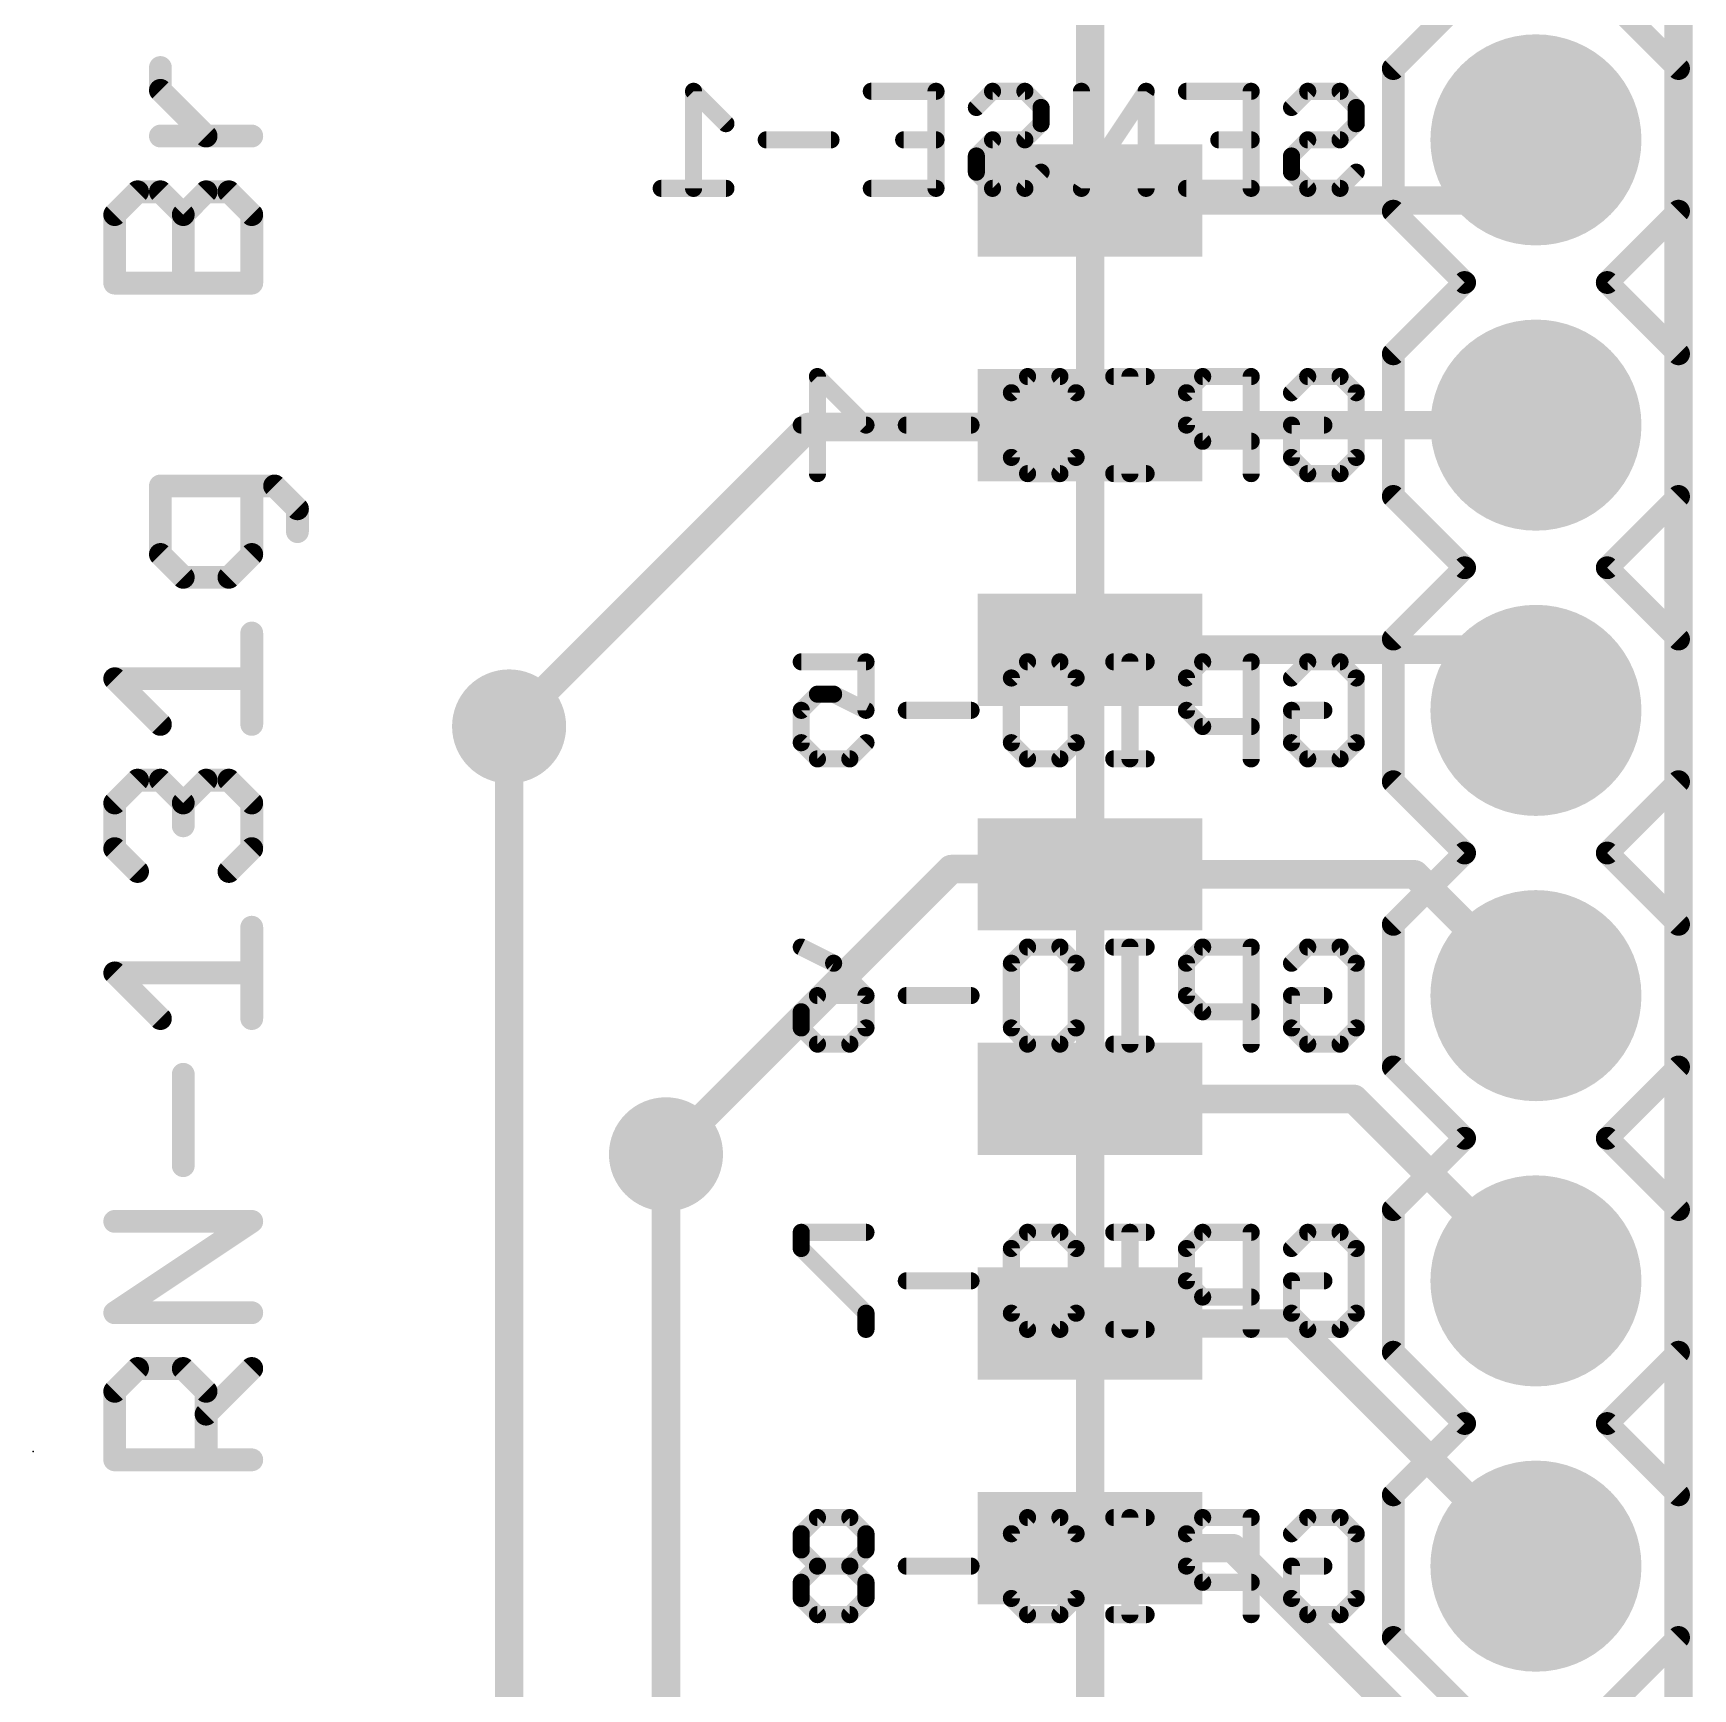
# Model space of a CAD drawing. Extents: x -0.1 to 30.6, y -0.1 to 52.6.
# Drawn here: x 15.83 to 30.61, y 18.23 to 32.97 of the extents above; entities that cross this region are included whole.
import ezdxf

# ---------------------------------------------------------------- set-up
doc = ezdxf.new("R2010")
doc.units = 0
for name, color, linetype in [('1', 12, 'CONTINUOUS'), ('16', 132, 'CONTINUOUS'), ('17', 110, 'CONTINUOUS'), ('18', 110, 'CONTINUOUS'), ('20', 53, 'CONTINUOUS'), ('21', 41, 'CONTINUOUS'), ('22', 40, 'CONTINUOUS'), ('23', 53, 'CONTINUOUS'), ('51', 53, 'CONTINUOUS')]:
    doc.layers.add(name, color=color, linetype=linetype)

# ---------------------------------------------------------------- blocks, each defined once
blk = doc.blocks.new('RECT')
blk.add_solid([(-0.5, -0.5), (0.5, -0.5), (-0.5, 0.5), (0.5, 0.5)])
blk = doc.blocks.new('ROUNDP')
at = {"const_width": 0.5}
blk.add_lwpolyline([(0, -0.25, 1), (0, 0.25, 1), (0, -0.25)], format="xyb", dxfattribs=at)
blk = doc.blocks.new('ROUNDV')
at = {"const_width": 0.5}
blk.add_lwpolyline([(0, -0.25, 1), (0, 0.25, 1), (0, -0.25)], format="xyb", dxfattribs=at)

msp = doc.modelspace()

# ---------------------------------------------------------------- linework, layer by layer
at = {"layer": '1', "const_width": 0.254}
for points in [[(30.48, 0), (30.48, 43.72)], [(28.67, 31.48), (29.21, 32.02)], [(25.24, 31.48), (28.67, 31.48)], [(20.066, 26.797), (22.733, 29.464)], [(22.733, 29.464), (25.224, 29.464)], [(25.224, 29.464), (25.24, 29.48)], [(25.24, 29.48), (29.21, 29.48)], [(25.24, 27.48), (28.67, 27.48)], [(28.67, 27.48), (29.21, 26.94)], [(21.463, 22.987), (24.003, 25.527)], [(24.003, 25.527), (25.193, 25.527)], [(25.193, 25.527), (25.24, 25.48)], [(25.24, 25.48), (28.13, 25.48)], [(28.13, 25.48), (29.21, 24.4)], [(25.24, 23.48), (27.59, 23.48)], [(27.59, 23.48), (29.21, 21.86)], [(25.24, 21.48), (27.05, 21.48)], [(27.05, 21.48), (29.21, 19.32)], [(26.51, 19.48), (25.24, 19.48)], [(29.21, 16.78), (26.51, 19.48)]]:
    msp.add_lwpolyline(points, dxfattribs=at)
at = {"layer": '1', "const_width": 0.127}
for points in [[(29.2549, 31.9751, 1), (29.1651, 32.0649)], [(25.24, 31.5435, 1), (25.24, 31.4165)], [(28.6251, 31.5249, 1), (28.7149, 31.4351)], [(28.67, 31.4165, 1), (28.67, 31.5435)], [(22.733, 29.5275, 1), (22.733, 29.4005)], [(22.7779, 29.4191, 1), (22.6881, 29.5089)], [(25.1791, 29.5089, 1), (25.2689, 29.4191)], [(25.24, 29.5435, 1), (25.24, 29.4165)], [(25.2849, 29.4351, 1), (25.1951, 29.5249)], [(25.224, 29.4005, 1), (25.224, 29.5275)], [(29.21, 29.4165, 1), (29.21, 29.5435)], [(25.24, 27.5435, 1), (25.24, 27.4165)], [(28.7149, 27.5249, 1), (28.6251, 27.4351)], [(28.67, 27.4165, 1), (28.67, 27.5435)], [(29.1651, 26.8951, 1), (29.2549, 26.9849)], [(20.0211, 26.8419, 1), (20.1109, 26.7521)], [(24.003, 25.5905, 1), (24.003, 25.4635)], [(24.0479, 25.4821, 1), (23.9581, 25.5719)], [(25.2379, 25.5719, 1), (25.1481, 25.4821)], [(25.24, 25.5435, 1), (25.24, 25.4165)], [(25.193, 25.4635, 1), (25.193, 25.5905)], [(25.1951, 25.4351, 1), (25.2849, 25.5249)], [(28.1749, 25.5249, 1), (28.0851, 25.4351)], [(28.13, 25.4165, 1), (28.13, 25.5435)], [(29.1651, 24.3551, 1), (29.2549, 24.4449)], [(25.24, 23.5435, 1), (25.24, 23.4165)], [(27.6349, 23.5249, 1), (27.5451, 23.4351)], [(27.59, 23.4165, 1), (27.59, 23.5435)], [(21.4181, 23.0319, 1), (21.5079, 22.9421)], [(29.1651, 21.8151, 1), (29.2549, 21.9049)], [(25.24, 21.5435, 1), (25.24, 21.4165)], [(27.0949, 21.5249, 1), (27.0051, 21.4351)], [(27.05, 21.4165, 1), (27.05, 21.5435)], [(25.24, 19.5435, 1), (25.24, 19.4165)], [(26.5549, 19.5249, 1), (26.4651, 19.4351)], [(26.51, 19.4165, 1), (26.51, 19.5435)], [(29.1651, 19.2751, 1), (29.2549, 19.3649)]]:
    msp.add_lwpolyline(points, format="xyb", dxfattribs=at)
at = {"layer": '16', "const_width": 0.254}
for points in [[(30.48, 0), (30.48, 43.72)], [(20.066, 12.065), (20.066, 26.797)], [(21.463, 7.62), (21.463, 22.987)]]:
    msp.add_lwpolyline(points, dxfattribs=at)
at = {"layer": '16', "const_width": 0.127}
for points in [[(20.1295, 26.797, 1), (20.0025, 26.797)], [(21.5265, 22.987, 1), (21.3995, 22.987)]]:
    msp.add_lwpolyline(points, format="xyb", dxfattribs=at)
at = {"layer": '20', "const_width": 0.2032}
msp.add_lwpolyline([(30.48, 0), (30.48, 43.72)], dxfattribs=at)
at = {"layer": '21', "const_width": 0.2032}
for points in [[(27.94, 32.655), (28.575, 33.29)], [(29.845, 33.29), (30.48, 32.655)], [(16.9609, 32.4609), (16.9609, 32.6642)], [(27.94, 31.385), (27.94, 32.655)], [(30.48, 32.655), (30.48, 31.385)], [(17.3677, 32.0541), (16.9609, 32.4609)], [(17.7744, 32.0541), (16.9609, 32.0541)], [(16.5542, 31.3545), (16.7575, 31.5579)], [(16.7575, 31.5579), (16.9609, 31.5579)], [(16.9609, 31.5579), (17.1643, 31.3545)], [(17.1643, 31.3545), (17.3677, 31.5579)], [(17.3677, 31.5579), (17.571, 31.5579)], [(17.571, 31.5579), (17.7744, 31.3545)], [(28.575, 30.75), (27.94, 31.385)], [(30.48, 31.385), (29.845, 30.75)], [(16.5542, 30.7444), (16.5542, 31.3545)], [(17.1643, 30.7444), (17.1643, 31.3545)], [(17.7744, 31.3545), (17.7744, 30.7444)], [(17.7744, 30.7444), (16.5542, 30.7444)], [(27.94, 30.115), (28.575, 30.75)], [(29.845, 30.75), (30.48, 30.115)], [(27.94, 28.845), (27.94, 30.115)], [(30.48, 30.115), (30.48, 28.845)], [(17.9778, 28.9384), (16.9609, 28.9384)], [(16.9609, 28.9384), (16.9609, 28.3283)], [(17.7744, 28.3283), (17.7744, 28.9384)], [(18.1811, 28.7351), (17.9778, 28.9384)], [(18.1811, 28.5317), (18.1811, 28.7351)], [(28.575, 28.21), (27.94, 28.845)], [(30.48, 28.845), (29.845, 28.21)], [(16.9609, 28.3283), (17.1643, 28.125)], [(17.571, 28.125), (17.7744, 28.3283)], [(28.575, 28.21), (27.94, 27.575)], [(30.48, 27.575), (29.845, 28.21)], [(17.1643, 28.125), (17.571, 28.125)], [(17.7744, 26.8152), (17.7744, 27.6287)], [(27.94, 26.305), (27.94, 27.575)], [(30.48, 27.575), (30.48, 26.305)], [(16.9609, 26.8152), (16.5542, 27.222)], [(16.5542, 27.222), (17.7744, 27.222)], [(16.5542, 26.1156), (16.7575, 26.319)], [(16.7575, 26.319), (16.9609, 26.319)], [(16.9609, 26.319), (17.1643, 26.1156)], [(17.1643, 26.1156), (17.3677, 26.319)], [(17.3677, 26.319), (17.571, 26.319)], [(17.571, 26.319), (17.7744, 26.1156)], [(28.575, 25.67), (27.94, 26.305)], [(30.48, 26.305), (29.845, 25.67)], [(16.5542, 25.7089), (16.5542, 26.1156)], [(17.1643, 26.1156), (17.1643, 25.9122)], [(17.7744, 26.1156), (17.7744, 25.7089)], [(16.7575, 25.5055), (16.5542, 25.7089)], [(17.7744, 25.7089), (17.571, 25.5055)], [(28.575, 25.67), (27.94, 25.035)], [(30.48, 25.035), (29.845, 25.67)], [(27.94, 23.765), (27.94, 25.035)], [(30.48, 25.035), (30.48, 23.765)], [(17.7744, 24.1958), (17.7744, 25.0093)], [(16.9609, 24.1958), (16.5542, 24.6025)], [(16.5542, 24.6025), (17.7744, 24.6025)], [(17.1643, 22.8861), (17.1643, 23.6995)], [(28.575, 23.13), (27.94, 23.765)], [(30.48, 23.765), (29.845, 23.13)], [(27.94, 22.495), (28.575, 23.13)], [(29.845, 23.13), (30.48, 22.495)], [(16.5542, 21.5763), (17.7744, 22.3898)], [(17.7744, 22.3898), (16.5542, 22.3898)], [(27.94, 21.225), (27.94, 22.495)], [(30.48, 22.495), (30.48, 21.225)], [(17.7744, 21.5763), (16.5542, 21.5763)], [(28.575, 20.59), (27.94, 21.225)], [(30.48, 21.225), (29.845, 20.59)], [(16.5542, 20.8767), (16.7575, 21.0801)], [(16.7575, 21.0801), (17.1643, 21.0801)], [(17.1643, 21.0801), (17.3677, 20.8767)], [(17.3677, 20.6733), (17.7744, 21.0801)], [(16.5542, 20.2666), (16.5542, 20.8767)], [(17.3677, 20.8767), (17.3677, 20.2666)], [(27.94, 19.955), (28.575, 20.59)], [(29.845, 20.59), (30.48, 19.955)], [(17.7744, 20.2666), (16.5542, 20.2666)], [(27.94, 18.685), (27.94, 19.955)], [(30.48, 19.955), (30.48, 18.685)], [(28.575, 18.05), (27.94, 18.685)], [(30.48, 18.685), (29.845, 18.05)]]:
    msp.add_lwpolyline(points, dxfattribs=at)
at = {"layer": '21', "const_width": 0.1016}
for points in [[(17.0117, 32.6642, 1), (16.9101, 32.6642)], [(27.9908, 32.655, 1), (27.8892, 32.655)], [(27.9041, 32.6909, 1), (27.9759, 32.6191)], [(30.5308, 32.655, 1), (30.4292, 32.655)], [(30.4441, 32.6191, 1), (30.5159, 32.6909)], [(16.9968, 32.4968, 1), (16.925, 32.425)], [(16.9101, 32.4609, 1), (17.0117, 32.4609)], [(16.9609, 32.1049, 1), (16.9609, 32.0033)], [(17.3317, 32.0182, 1), (17.4036, 32.09)], [(17.7744, 32.0033, 1), (17.7744, 32.1049)], [(16.7575, 31.6087, 1), (16.7575, 31.5071)], [(16.7935, 31.522, 1), (16.7216, 31.5938)], [(16.9968, 31.5938, 1), (16.925, 31.522)], [(16.9609, 31.5071, 1), (16.9609, 31.6087)], [(17.3677, 31.6087, 1), (17.3677, 31.5071)], [(17.4036, 31.522, 1), (17.3317, 31.5938)], [(17.6069, 31.5938, 1), (17.5351, 31.522)], [(17.571, 31.5071, 1), (17.571, 31.6087)], [(27.9759, 31.4209, 1), (27.9041, 31.3491)], [(30.5159, 31.3491, 1), (30.4441, 31.4209)], [(16.5182, 31.3904, 1), (16.5901, 31.3186)], [(16.605, 31.3545, 1), (16.5034, 31.3545)], [(17.2151, 31.3545, 1), (17.1135, 31.3545)], [(17.1284, 31.3904, 1), (17.2002, 31.3186)], [(17.1284, 31.3186, 1), (17.2002, 31.3904)], [(17.8252, 31.3545, 1), (17.7236, 31.3545)], [(17.7385, 31.3186, 1), (17.8103, 31.3904)], [(27.8892, 31.385, 1), (27.9908, 31.385)], [(30.4292, 31.385, 1), (30.5308, 31.385)], [(16.5542, 30.7952, 1), (16.5542, 30.6936)], [(16.5034, 30.7444, 1), (16.605, 30.7444)], [(17.1135, 30.7444, 1), (17.2151, 30.7444)], [(17.7236, 30.7444, 1), (17.8252, 30.7444)], [(17.7744, 30.6936, 1), (17.7744, 30.7952)], [(28.6109, 30.7141, 1), (28.5391, 30.7859)], [(28.5391, 30.7141, 1), (28.6109, 30.7859)], [(29.8809, 30.7859, 1), (29.8091, 30.7141)], [(29.8091, 30.7859, 1), (29.8809, 30.7141)], [(27.9908, 30.115, 1), (27.8892, 30.115)], [(27.9041, 30.1509, 1), (27.9759, 30.0791)], [(30.5308, 30.115, 1), (30.4292, 30.115)], [(30.4441, 30.0791, 1), (30.5159, 30.1509)], [(16.9609, 28.9892, 1), (16.9609, 28.8876)], [(17.0117, 28.9384, 1), (16.9101, 28.9384)], [(17.8252, 28.9384, 1), (17.7236, 28.9384)], [(18.0137, 28.9744, 1), (17.9419, 28.9025)], [(17.9778, 28.8876, 1), (17.9778, 28.9892)], [(18.2319, 28.7351, 1), (18.1303, 28.7351)], [(18.1452, 28.6991, 1), (18.2171, 28.771)], [(27.9759, 28.8809, 1), (27.9041, 28.8091)], [(27.8892, 28.845, 1), (27.9908, 28.845)], [(30.4292, 28.845, 1), (30.5308, 28.845)], [(30.5159, 28.8091, 1), (30.4441, 28.8809)], [(18.1303, 28.5317, 1), (18.2319, 28.5317)], [(16.9968, 28.3642, 1), (16.925, 28.2924)], [(16.9101, 28.3283, 1), (17.0117, 28.3283)], [(17.7236, 28.3283, 1), (17.8252, 28.3283)], [(17.8103, 28.2924, 1), (17.7385, 28.3642)], [(28.6109, 28.1741, 1), (28.5391, 28.2459)], [(28.5391, 28.1741, 1), (28.6109, 28.2459)], [(29.8809, 28.2459, 1), (29.8091, 28.1741)], [(29.8091, 28.2459, 1), (29.8809, 28.1741)], [(17.1643, 28.1758, 1), (17.1643, 28.0742)], [(17.1284, 28.089, 1), (17.2002, 28.1609)], [(17.5351, 28.1609, 1), (17.6069, 28.089)], [(17.571, 28.0742, 1), (17.571, 28.1758)], [(17.8252, 27.6287, 1), (17.7236, 27.6287)], [(27.9908, 27.575, 1), (27.8892, 27.575)], [(27.9041, 27.6109, 1), (27.9759, 27.5391)], [(30.5308, 27.575, 1), (30.4292, 27.575)], [(30.4441, 27.5391, 1), (30.5159, 27.6109)], [(16.5901, 27.2579, 1), (16.5182, 27.1861)], [(16.5542, 27.2728, 1), (16.5542, 27.1712)], [(17.7744, 27.1712, 1), (17.7744, 27.2728)], [(16.925, 26.7793, 1), (16.9968, 26.8511)], [(17.7236, 26.8152, 1), (17.8252, 26.8152)], [(16.7575, 26.3698, 1), (16.7575, 26.2682)], [(16.7935, 26.2831, 1), (16.7216, 26.3549)], [(16.9968, 26.3549, 1), (16.925, 26.2831)], [(16.9609, 26.2682, 1), (16.9609, 26.3698)], [(17.3677, 26.3698, 1), (17.3677, 26.2682)], [(17.4036, 26.2831, 1), (17.3317, 26.3549)], [(17.6069, 26.3549, 1), (17.5351, 26.2831)], [(17.571, 26.2682, 1), (17.571, 26.3698)], [(27.9759, 26.3409, 1), (27.9041, 26.2691)], [(27.8892, 26.305, 1), (27.9908, 26.305)], [(30.4292, 26.305, 1), (30.5308, 26.305)], [(30.5159, 26.2691, 1), (30.4441, 26.3409)], [(16.5182, 26.1515, 1), (16.5901, 26.0797)], [(16.605, 26.1156, 1), (16.5034, 26.1156)], [(17.2151, 26.1156, 1), (17.1135, 26.1156)], [(17.1284, 26.1515, 1), (17.2002, 26.0797)], [(17.1284, 26.0797, 1), (17.2002, 26.1515)], [(17.8252, 26.1156, 1), (17.7236, 26.1156)], [(17.7385, 26.0797, 1), (17.8103, 26.1515)], [(17.1135, 25.9122, 1), (17.2151, 25.9122)], [(16.5901, 25.7448, 1), (16.5182, 25.673)], [(16.5034, 25.7089, 1), (16.605, 25.7089)], [(17.7236, 25.7089, 1), (17.8252, 25.7089)], [(17.8103, 25.673, 1), (17.7385, 25.7448)], [(28.6109, 25.6341, 1), (28.5391, 25.7059)], [(28.5391, 25.6341, 1), (28.6109, 25.7059)], [(29.8809, 25.7059, 1), (29.8091, 25.6341)], [(29.8091, 25.7059, 1), (29.8809, 25.6341)], [(16.7216, 25.4696, 1), (16.7935, 25.5414)], [(17.5351, 25.5414, 1), (17.6069, 25.4696)], [(27.9908, 25.035, 1), (27.8892, 25.035)], [(30.5308, 25.035, 1), (30.4292, 25.035)], [(17.8252, 25.0093, 1), (17.7236, 25.0093)], [(27.9041, 25.0709, 1), (27.9759, 24.9991)], [(30.4441, 24.9991, 1), (30.5159, 25.0709)], [(16.5901, 24.6384, 1), (16.5182, 24.5666)], [(16.5542, 24.6533, 1), (16.5542, 24.5517)], [(17.7744, 24.5517, 1), (17.7744, 24.6533)], [(16.925, 24.1599, 1), (16.9968, 24.2317)], [(17.7236, 24.1958, 1), (17.8252, 24.1958)], [(17.2151, 23.6995, 1), (17.1135, 23.6995)], [(27.9759, 23.8009, 1), (27.9041, 23.7291)], [(27.8892, 23.765, 1), (27.9908, 23.765)], [(30.4292, 23.765, 1), (30.5308, 23.765)], [(30.5159, 23.7291, 1), (30.4441, 23.8009)], [(28.6109, 23.0941, 1), (28.5391, 23.1659)], [(28.5391, 23.0941, 1), (28.6109, 23.1659)], [(29.8809, 23.1659, 1), (29.8091, 23.0941)], [(29.8091, 23.1659, 1), (29.8809, 23.0941)], [(17.1135, 22.8861, 1), (17.2151, 22.8861)], [(16.5542, 22.4406, 1), (16.5542, 22.339)], [(17.8026, 22.3476, 1), (17.7462, 22.4321)], [(17.7744, 22.339, 1), (17.7744, 22.4406)], [(27.9908, 22.495, 1), (27.8892, 22.495)], [(27.9041, 22.5309, 1), (27.9759, 22.4591)], [(30.5308, 22.495, 1), (30.4292, 22.495)], [(30.4441, 22.4591, 1), (30.5159, 22.5309)], [(16.5542, 21.6271, 1), (16.5542, 21.5255)], [(16.526, 21.6186, 1), (16.5823, 21.5341)], [(17.7744, 21.5255, 1), (17.7744, 21.6271)], [(27.9759, 21.2609, 1), (27.9041, 21.1891)], [(30.5159, 21.1891, 1), (30.4441, 21.2609)], [(16.7575, 21.1309, 1), (16.7575, 21.0293)], [(16.7935, 21.0442, 1), (16.7216, 21.116)], [(17.2002, 21.116, 1), (17.1284, 21.0442)], [(17.1643, 21.0293, 1), (17.1643, 21.1309)], [(17.8103, 21.0442, 1), (17.7385, 21.116)], [(27.8892, 21.225, 1), (27.9908, 21.225)], [(30.4292, 21.225, 1), (30.5308, 21.225)], [(16.5182, 20.9126, 1), (16.5901, 20.8408)], [(16.605, 20.8767, 1), (16.5034, 20.8767)], [(17.4185, 20.8767, 1), (17.3169, 20.8767)], [(17.3317, 20.8408, 1), (17.4036, 20.9126)], [(17.3317, 20.7093, 1), (17.4036, 20.6374)], [(28.6109, 20.5541, 1), (28.5391, 20.6259)], [(29.8809, 20.6259, 1), (29.8091, 20.5541)], [(28.5391, 20.5541, 1), (28.6109, 20.6259)], [(29.8091, 20.6259, 1), (29.8809, 20.5541)], [(16.5542, 20.3174, 1), (16.5542, 20.2158)], [(16.5034, 20.2666, 1), (16.605, 20.2666)], [(17.3169, 20.2666, 1), (17.4185, 20.2666)], [(17.7744, 20.2158, 1), (17.7744, 20.3174)], [(27.9908, 19.955, 1), (27.8892, 19.955)], [(27.9041, 19.9909, 1), (27.9759, 19.9191)], [(30.5308, 19.955, 1), (30.4292, 19.955)], [(30.4441, 19.9191, 1), (30.5159, 19.9909)], [(27.9759, 18.7209, 1), (27.9041, 18.6491)], [(30.5159, 18.6491, 1), (30.4441, 18.7209)], [(27.8892, 18.685, 1), (27.9908, 18.685)], [(30.4292, 18.685, 1), (30.5308, 18.685)]]:
    msp.add_lwpolyline(points, format="xyb", dxfattribs=at)
at = {"layer": '22', "const_width": 0.0762}
for points in [[(21.7355, 32.4795, 1), (21.6816, 32.4256)], [(21.7467, 32.4525, 1), (21.6705, 32.4525)], [(23.2915, 32.4906, 1), (23.2915, 32.4144)], [(23.9058, 32.4525, 1), (23.8296, 32.4525)], [(23.8677, 32.4144, 1), (23.8677, 32.4906)], [(24.3711, 32.4906, 1), (24.3711, 32.4144)], [(24.398, 32.4256, 1), (24.3441, 32.4795)], [(24.6861, 32.4795, 1), (24.6322, 32.4256)], [(24.6592, 32.4144, 1), (24.6592, 32.4906)], [(25.2006, 32.4525, 1), (25.1244, 32.4525)], [(25.7769, 32.4525, 1), (25.7007, 32.4525)], [(25.7705, 32.4314, 1), (25.7071, 32.4737)], [(26.0981, 32.4906, 1), (26.0981, 32.4144)], [(26.7124, 32.4525, 1), (26.6362, 32.4525)], [(26.6743, 32.4144, 1), (26.6743, 32.4906)], [(27.1776, 32.4906, 1), (27.1776, 32.4144)], [(27.2046, 32.4256, 1), (27.1507, 32.4795)], [(27.4927, 32.4795, 1), (27.4388, 32.4256)], [(27.4657, 32.4144, 1), (27.4657, 32.4906)], [(24.2001, 32.3354, 1), (24.254, 32.2815)], [(24.8413, 32.3085, 1), (24.7651, 32.3085)], [(24.7763, 32.2815, 1), (24.8302, 32.3354)], [(27.0066, 32.3354, 1), (27.0605, 32.2815)], [(27.6479, 32.3085, 1), (27.5717, 32.3085)], [(27.5829, 32.2815, 1), (27.6367, 32.3354)], [(21.9697, 32.1375, 1), (22.0236, 32.1914)], [(24.8302, 32.1375, 1), (24.7763, 32.1914)], [(27.6367, 32.1375, 1), (27.5829, 32.1914)], [(22.356, 32.0585, 1), (22.356, 31.9823)], [(22.9322, 31.9823, 1), (22.9322, 32.0585)], [(23.5796, 32.0585, 1), (23.5796, 31.9823)], [(23.8677, 31.9823, 1), (23.8677, 32.0585)], [(24.3711, 32.0585, 1), (24.3711, 31.9823)], [(24.398, 31.9934, 1), (24.3441, 32.0473)], [(24.6322, 32.0473, 1), (24.6861, 31.9934)], [(24.6592, 31.9823, 1), (24.6592, 32.0585)], [(24.7651, 32.1644, 1), (24.8413, 32.1644)], [(26.3862, 32.0585, 1), (26.3862, 31.9823)], [(26.6743, 31.9823, 1), (26.6743, 32.0585)], [(27.1776, 32.0585, 1), (27.1776, 31.9823)], [(27.2046, 31.9934, 1), (27.1507, 32.0473)], [(27.4388, 32.0473, 1), (27.4927, 31.9934)], [(27.4657, 31.9823, 1), (27.4657, 32.0585)], [(27.5717, 32.1644, 1), (27.6479, 32.1644)], [(24.2651, 31.8763, 1), (24.1889, 31.8763)], [(24.2001, 31.9033, 1), (24.254, 31.8494)], [(27.0066, 31.9033, 1), (27.0605, 31.8494)], [(27.0717, 31.8763, 1), (26.9955, 31.8763)], [(24.254, 31.7592, 1), (24.2001, 31.7053)], [(24.8302, 31.7053, 1), (24.7763, 31.7592)], [(27.0605, 31.7592, 1), (27.0066, 31.7053)], [(27.6367, 31.7053, 1), (27.5829, 31.7592)], [(21.4205, 31.6263, 1), (21.4205, 31.5501)], [(21.9967, 31.5501, 1), (21.9967, 31.6263)], [(23.2915, 31.6263, 1), (23.2915, 31.5501)], [(23.8677, 31.5501, 1), (23.8677, 31.6263)], [(24.1889, 31.7323, 1), (24.2651, 31.7323)], [(24.3711, 31.6263, 1), (24.3711, 31.5501)], [(24.3441, 31.5613, 1), (24.398, 31.6151)], [(24.6322, 31.6151, 1), (24.6861, 31.5613)], [(24.6592, 31.5501, 1), (24.6592, 31.6263)], [(25.1308, 31.6093, 1), (25.1942, 31.5671)], [(26.0981, 31.6263, 1), (26.0981, 31.5501)], [(26.6743, 31.5501, 1), (26.6743, 31.6263)], [(26.9955, 31.7323, 1), (27.0717, 31.7323)], [(27.1776, 31.6263, 1), (27.1776, 31.5501)], [(27.1507, 31.5613, 1), (27.2046, 31.6151)], [(27.4388, 31.6151, 1), (27.4927, 31.5613)], [(27.4657, 31.5501, 1), (27.4657, 31.6263)], [(21.6705, 31.5882, 1), (21.7467, 31.5882)], [(23.8296, 31.5882, 1), (23.9058, 31.5882)], [(25.1244, 31.5882, 1), (25.2006, 31.5882)], [(25.7007, 31.5882, 1), (25.7769, 31.5882)], [(26.6362, 31.5882, 1), (26.7124, 31.5882)], [(22.8388, 29.9395, 1), (22.7849, 29.8856)], [(22.85, 29.9125, 1), (22.7738, 29.9125)], [(24.6829, 29.9506, 1), (24.6829, 29.8744)], [(24.7099, 29.8856, 1), (24.656, 29.9395)], [(24.998, 29.9395, 1), (24.9441, 29.8856)], [(24.971, 29.8744, 1), (24.971, 29.9506)], [(25.4506, 29.9506, 1), (25.4506, 29.8744)], [(25.6328, 29.9125, 1), (25.5566, 29.9125)], [(25.7388, 29.8744, 1), (25.7388, 29.9506)], [(26.2421, 29.9506, 1), (26.2421, 29.8744)], [(26.2691, 29.8856, 1), (26.2152, 29.9395)], [(26.7124, 29.9125, 1), (26.6362, 29.9125)], [(26.6743, 29.8744, 1), (26.6743, 29.9506)], [(27.1776, 29.9506, 1), (27.1776, 29.8744)], [(27.2046, 29.8856, 1), (27.1507, 29.9395)], [(27.4927, 29.9395, 1), (27.4388, 29.8856)], [(27.4657, 29.8744, 1), (27.4657, 29.9506)], [(24.5119, 29.7954, 1), (24.5658, 29.7415)], [(24.577, 29.7685, 1), (24.5008, 29.7685)], [(25.1532, 29.7685, 1), (25.077, 29.7685)], [(25.0881, 29.7415, 1), (25.142, 29.7954)], [(26.0711, 29.7954, 1), (26.125, 29.7415)], [(26.1362, 29.7685, 1), (26.06, 29.7685)], [(27.0066, 29.7954, 1), (27.0605, 29.7415)], [(27.6479, 29.7685, 1), (27.5717, 29.7685)], [(27.5829, 29.7415, 1), (27.6367, 29.7954)], [(22.6678, 29.5185, 1), (22.6678, 29.4423)], [(23.2171, 29.4534, 1), (23.271, 29.5073)], [(23.244, 29.4423, 1), (23.244, 29.5185)], [(23.6033, 29.5185, 1), (23.6033, 29.4423)], [(24.1796, 29.4423, 1), (24.1796, 29.5185)], [(26.125, 29.5073, 1), (26.0711, 29.4534)], [(26.06, 29.4804, 1), (26.1362, 29.4804)], [(26.2421, 29.3744, 1), (26.2421, 29.2982)], [(26.6743, 29.2982, 1), (26.6743, 29.3744)], [(27.0717, 29.4804, 1), (26.9955, 29.4804)], [(27.0336, 29.5185, 1), (27.0336, 29.4423)], [(27.3217, 29.4423, 1), (27.3217, 29.5185)], [(24.5658, 29.2192, 1), (24.5119, 29.1653)], [(25.142, 29.1653, 1), (25.0881, 29.2192)], [(26.2152, 29.3094, 1), (26.2691, 29.3633)], [(27.0605, 29.2192, 1), (27.0066, 29.1653)], [(27.6367, 29.1653, 1), (27.5829, 29.2192)], [(24.5008, 29.1923, 1), (24.577, 29.1923)], [(24.6829, 29.0863, 1), (24.6829, 29.0101)], [(24.971, 29.0101, 1), (24.971, 29.0863)], [(25.077, 29.1923, 1), (25.1532, 29.1923)], [(25.4506, 29.0863, 1), (25.4506, 29.0101)], [(25.7388, 29.0101, 1), (25.7388, 29.0863)], [(26.9955, 29.1923, 1), (27.0717, 29.1923)], [(27.1776, 29.0863, 1), (27.1776, 29.0101)], [(27.4657, 29.0101, 1), (27.4657, 29.0863)], [(27.5717, 29.1923, 1), (27.6479, 29.1923)], [(22.7738, 29.0482, 1), (22.85, 29.0482)], [(24.656, 29.0213, 1), (24.7099, 29.0751)], [(24.9441, 29.0751, 1), (24.998, 29.0213)], [(25.5566, 29.0482, 1), (25.6328, 29.0482)], [(26.6362, 29.0482, 1), (26.7124, 29.0482)], [(27.1507, 29.0213, 1), (27.2046, 29.0751)], [(27.4388, 29.0751, 1), (27.4927, 29.0213)], [(22.6678, 27.4106, 1), (22.6678, 27.3344)], [(23.2821, 27.3725, 1), (23.2059, 27.3725)], [(23.244, 27.3344, 1), (23.244, 27.4106)], [(24.6829, 27.4106, 1), (24.6829, 27.3344)], [(24.7099, 27.3456, 1), (24.656, 27.3995)], [(24.998, 27.3995, 1), (24.9441, 27.3456)], [(24.971, 27.3344, 1), (24.971, 27.4106)], [(25.4506, 27.4106, 1), (25.4506, 27.3344)], [(25.6328, 27.3725, 1), (25.5566, 27.3725)], [(25.7388, 27.3344, 1), (25.7388, 27.4106)], [(26.2421, 27.4106, 1), (26.2421, 27.3344)], [(26.2691, 27.3456, 1), (26.2152, 27.3995)], [(26.7124, 27.3725, 1), (26.6362, 27.3725)], [(26.6743, 27.3344, 1), (26.6743, 27.4106)], [(27.1776, 27.4106, 1), (27.1776, 27.3344)], [(27.2046, 27.3456, 1), (27.1507, 27.3995)], [(27.4927, 27.3995, 1), (27.4388, 27.3456)], [(27.4657, 27.3344, 1), (27.4657, 27.4106)], [(24.5119, 27.2554, 1), (24.5658, 27.2015)], [(24.577, 27.2285, 1), (24.5008, 27.2285)], [(25.1532, 27.2285, 1), (25.077, 27.2285)], [(25.0881, 27.2015, 1), (25.142, 27.2554)], [(26.0711, 27.2554, 1), (26.125, 27.2015)], [(26.1362, 27.2285, 1), (26.06, 27.2285)], [(27.0066, 27.2554, 1), (27.0605, 27.2015)], [(27.6479, 27.2285, 1), (27.5717, 27.2285)], [(27.5829, 27.2015, 1), (27.6367, 27.2554)], [(22.8119, 27.1225, 1), (22.8119, 27.0463)], [(22.8388, 27.0575, 1), (22.7849, 27.1114)], [(22.973, 27.1185, 1), (22.9389, 27.0503)], [(22.9559, 27.0463, 1), (22.9559, 27.1225)], [(22.7059, 26.9404, 1), (22.6297, 26.9404)], [(22.6409, 26.9673, 1), (22.6948, 26.9134)], [(23.2059, 26.9404, 1), (23.2821, 26.9404)], [(23.227, 26.9063, 1), (23.2611, 26.9744)], [(23.6033, 26.9785, 1), (23.6033, 26.9023)], [(24.1796, 26.9023, 1), (24.1796, 26.9785)], [(26.125, 26.9673, 1), (26.0711, 26.9134)], [(26.06, 26.9404, 1), (26.1362, 26.9404)], [(27.0717, 26.9404, 1), (26.9955, 26.9404)], [(27.0336, 26.9785, 1), (27.0336, 26.9023)], [(27.3217, 26.9023, 1), (27.3217, 26.9785)], [(26.2421, 26.8344, 1), (26.2421, 26.7582)], [(26.2152, 26.7694, 1), (26.2691, 26.8233)], [(26.6743, 26.7582, 1), (26.6743, 26.8344)], [(22.6948, 26.6792, 1), (22.6409, 26.6253)], [(22.6297, 26.6523, 1), (22.7059, 26.6523)], [(23.271, 26.6253, 1), (23.2171, 26.6792)], [(24.5658, 26.6792, 1), (24.5119, 26.6253)], [(24.5008, 26.6523, 1), (24.577, 26.6523)], [(25.077, 26.6523, 1), (25.1532, 26.6523)], [(25.142, 26.6253, 1), (25.0881, 26.6792)], [(27.0605, 26.6792, 1), (27.0066, 26.6253)], [(26.9955, 26.6523, 1), (27.0717, 26.6523)], [(27.5717, 26.6523, 1), (27.6479, 26.6523)], [(27.6367, 26.6253, 1), (27.5829, 26.6792)], [(22.8119, 26.5463, 1), (22.8119, 26.4701)], [(22.7849, 26.4813, 1), (22.8388, 26.5351)], [(23.073, 26.5351, 1), (23.1269, 26.4813)], [(23.1, 26.4701, 1), (23.1, 26.5463)], [(24.6829, 26.5463, 1), (24.6829, 26.4701)], [(24.656, 26.4813, 1), (24.7099, 26.5351)], [(24.9441, 26.5351, 1), (24.998, 26.4813)], [(24.971, 26.4701, 1), (24.971, 26.5463)], [(25.4506, 26.5463, 1), (25.4506, 26.4701)], [(25.5566, 26.5082, 1), (25.6328, 26.5082)], [(25.7388, 26.4701, 1), (25.7388, 26.5463)], [(26.6362, 26.5082, 1), (26.7124, 26.5082)], [(27.1776, 26.5463, 1), (27.1776, 26.4701)], [(27.1507, 26.4813, 1), (27.2046, 26.5351)], [(27.4388, 26.5351, 1), (27.4927, 26.4813)], [(27.4657, 26.4701, 1), (27.4657, 26.5463)], [(22.6849, 24.8666, 1), (22.6508, 24.7985)], [(24.6829, 24.8706, 1), (24.6829, 24.7944)], [(24.7099, 24.8056, 1), (24.656, 24.8595)], [(24.998, 24.8595, 1), (24.9441, 24.8056)], [(24.971, 24.7944, 1), (24.971, 24.8706)], [(25.4506, 24.8706, 1), (25.4506, 24.7944)], [(25.6328, 24.8325, 1), (25.5566, 24.8325)], [(25.7388, 24.7944, 1), (25.7388, 24.8706)], [(26.2421, 24.8706, 1), (26.2421, 24.7944)], [(26.2691, 24.8056, 1), (26.2152, 24.8595)], [(26.7124, 24.8325, 1), (26.6362, 24.8325)], [(26.6743, 24.7944, 1), (26.6743, 24.8706)], [(27.1776, 24.8706, 1), (27.1776, 24.7944)], [(27.2046, 24.8056, 1), (27.1507, 24.8595)], [(27.4927, 24.8595, 1), (27.4388, 24.8056)], [(27.4657, 24.7944, 1), (27.4657, 24.8706)], [(22.9829, 24.7154, 1), (22.929, 24.6615)], [(22.9389, 24.6544, 1), (22.973, 24.7226)], [(24.5119, 24.7154, 1), (24.5658, 24.6615)], [(24.577, 24.6885, 1), (24.5008, 24.6885)], [(25.1532, 24.6885, 1), (25.077, 24.6885)], [(25.0881, 24.6615, 1), (25.142, 24.7154)], [(26.0711, 24.7154, 1), (26.125, 24.6615)], [(26.1362, 24.6885, 1), (26.06, 24.6885)], [(27.0066, 24.7154, 1), (27.0605, 24.6615)], [(27.6479, 24.6885, 1), (27.5717, 24.6885)], [(27.5829, 24.6615, 1), (27.6367, 24.7154)], [(22.8119, 24.4385, 1), (22.8119, 24.3623)], [(22.8388, 24.3734, 1), (22.7849, 24.4273)], [(23.2821, 24.4004, 1), (23.2059, 24.4004)], [(23.2171, 24.3734, 1), (23.271, 24.4273)], [(23.244, 24.3623, 1), (23.244, 24.4385)], [(23.6033, 24.4385, 1), (23.6033, 24.3623)], [(24.1796, 24.3623, 1), (24.1796, 24.4385)], [(26.125, 24.4273, 1), (26.0711, 24.3734)], [(26.06, 24.4004, 1), (26.1362, 24.4004)], [(27.0717, 24.4004, 1), (26.9955, 24.4004)], [(27.0336, 24.4385, 1), (27.0336, 24.3623)], [(27.3217, 24.3623, 1), (27.3217, 24.4385)], [(22.7059, 24.2563, 1), (22.6297, 24.2563)], [(22.6409, 24.2833, 1), (22.6948, 24.2294)], [(26.2421, 24.2944, 1), (26.2421, 24.2182)], [(26.2152, 24.2294, 1), (26.2691, 24.2833)], [(26.6743, 24.2182, 1), (26.6743, 24.2944)], [(22.6948, 24.1392, 1), (22.6409, 24.0853)], [(22.6297, 24.1123, 1), (22.7059, 24.1123)], [(23.2059, 24.1123, 1), (23.2821, 24.1123)], [(23.271, 24.0853, 1), (23.2171, 24.1392)], [(24.5658, 24.1392, 1), (24.5119, 24.0853)], [(24.5008, 24.1123, 1), (24.577, 24.1123)], [(25.077, 24.1123, 1), (25.1532, 24.1123)], [(25.142, 24.0853, 1), (25.0881, 24.1392)], [(27.0605, 24.1392, 1), (27.0066, 24.0853)], [(26.9955, 24.1123, 1), (27.0717, 24.1123)], [(27.5717, 24.1123, 1), (27.6479, 24.1123)], [(27.6367, 24.0853, 1), (27.5829, 24.1392)], [(22.8119, 24.0063, 1), (22.8119, 23.9301)], [(22.7849, 23.9413, 1), (22.8388, 23.9951)], [(23.073, 23.9951, 1), (23.1269, 23.9413)], [(23.1, 23.9301, 1), (23.1, 24.0063)], [(24.6829, 24.0063, 1), (24.6829, 23.9301)], [(24.656, 23.9413, 1), (24.7099, 23.9951)], [(24.9441, 23.9951, 1), (24.998, 23.9413)], [(24.971, 23.9301, 1), (24.971, 24.0063)], [(25.4506, 24.0063, 1), (25.4506, 23.9301)], [(25.5566, 23.9682, 1), (25.6328, 23.9682)], [(25.7388, 23.9301, 1), (25.7388, 24.0063)], [(26.6362, 23.9682, 1), (26.7124, 23.9682)], [(27.1776, 24.0063, 1), (27.1776, 23.9301)], [(27.1507, 23.9413, 1), (27.2046, 23.9951)], [(27.4388, 23.9951, 1), (27.4927, 23.9413)], [(27.4657, 23.9301, 1), (27.4657, 24.0063)], [(22.6678, 22.3306, 1), (22.6678, 22.2544)], [(22.7059, 22.2925, 1), (22.6297, 22.2925)], [(23.244, 22.2544, 1), (23.244, 22.3306)], [(24.6829, 22.3306, 1), (24.6829, 22.2544)], [(24.7099, 22.2656, 1), (24.656, 22.3195)], [(24.998, 22.3195, 1), (24.9441, 22.2656)], [(24.971, 22.2544, 1), (24.971, 22.3306)], [(25.4506, 22.3306, 1), (25.4506, 22.2544)], [(25.6328, 22.2925, 1), (25.5566, 22.2925)], [(25.7388, 22.2544, 1), (25.7388, 22.3306)], [(26.2421, 22.3306, 1), (26.2421, 22.2544)], [(26.2691, 22.2656, 1), (26.2152, 22.3195)], [(26.7124, 22.2925, 1), (26.6362, 22.2925)], [(26.6743, 22.2544, 1), (26.6743, 22.3306)], [(27.1776, 22.3306, 1), (27.1776, 22.2544)], [(27.2046, 22.2656, 1), (27.1507, 22.3195)], [(27.4927, 22.3195, 1), (27.4388, 22.2656)], [(27.4657, 22.2544, 1), (27.4657, 22.3306)], [(22.6948, 22.1754, 1), (22.6409, 22.1215)], [(22.6297, 22.1485, 1), (22.7059, 22.1485)], [(24.5119, 22.1754, 1), (24.5658, 22.1215)], [(24.577, 22.1485, 1), (24.5008, 22.1485)], [(25.1532, 22.1485, 1), (25.077, 22.1485)], [(25.0881, 22.1215, 1), (25.142, 22.1754)], [(26.0711, 22.1754, 1), (26.125, 22.1215)], [(26.1362, 22.1485, 1), (26.06, 22.1485)], [(27.0066, 22.1754, 1), (27.0605, 22.1215)], [(27.6479, 22.1485, 1), (27.5717, 22.1485)], [(27.5829, 22.1215, 1), (27.6367, 22.1754)], [(23.6033, 21.8985, 1), (23.6033, 21.8223)], [(24.1796, 21.8223, 1), (24.1796, 21.8985)], [(26.125, 21.8873, 1), (26.0711, 21.8334)], [(26.06, 21.8604, 1), (26.1362, 21.8604)], [(27.0717, 21.8604, 1), (26.9955, 21.8604)], [(27.0336, 21.8985, 1), (27.0336, 21.8223)], [(27.3217, 21.8223, 1), (27.3217, 21.8985)], [(26.2421, 21.7544, 1), (26.2421, 21.6782)], [(26.2152, 21.6894, 1), (26.2691, 21.7433)], [(26.6743, 21.6782, 1), (26.6743, 21.7544)], [(23.2821, 21.5723, 1), (23.2059, 21.5723)], [(23.2171, 21.5453, 1), (23.271, 21.5992)], [(24.5658, 21.5992, 1), (24.5119, 21.5453)], [(24.5008, 21.5723, 1), (24.577, 21.5723)], [(25.077, 21.5723, 1), (25.1532, 21.5723)], [(25.142, 21.5453, 1), (25.0881, 21.5992)], [(27.0605, 21.5992, 1), (27.0066, 21.5453)], [(26.9955, 21.5723, 1), (27.0717, 21.5723)], [(27.5717, 21.5723, 1), (27.6479, 21.5723)], [(27.6367, 21.5453, 1), (27.5829, 21.5992)], [(23.2059, 21.4282, 1), (23.2821, 21.4282)], [(24.6829, 21.4663, 1), (24.6829, 21.3901)], [(24.656, 21.4013, 1), (24.7099, 21.4551)], [(24.9441, 21.4551, 1), (24.998, 21.4013)], [(24.971, 21.3901, 1), (24.971, 21.4663)], [(25.4506, 21.4663, 1), (25.4506, 21.3901)], [(25.5566, 21.4282, 1), (25.6328, 21.4282)], [(25.7388, 21.3901, 1), (25.7388, 21.4663)], [(26.6362, 21.4282, 1), (26.7124, 21.4282)], [(27.1776, 21.4663, 1), (27.1776, 21.3901)], [(27.1507, 21.4013, 1), (27.2046, 21.4551)], [(27.4388, 21.4551, 1), (27.4927, 21.4013)], [(27.4657, 21.3901, 1), (27.4657, 21.4663)], [(22.8119, 19.7906, 1), (22.8119, 19.7144)], [(22.8388, 19.7256, 1), (22.7849, 19.7795)], [(23.1269, 19.7795, 1), (23.073, 19.7256)], [(23.1, 19.7144, 1), (23.1, 19.7906)], [(24.6829, 19.7906, 1), (24.6829, 19.7144)], [(24.7099, 19.7256, 1), (24.656, 19.7795)], [(24.998, 19.7795, 1), (24.9441, 19.7256)], [(24.971, 19.7144, 1), (24.971, 19.7906)], [(25.4506, 19.7906, 1), (25.4506, 19.7144)], [(25.6328, 19.7525, 1), (25.5566, 19.7525)], [(25.7388, 19.7144, 1), (25.7388, 19.7906)], [(26.2421, 19.7906, 1), (26.2421, 19.7144)], [(26.2691, 19.7256, 1), (26.2152, 19.7795)], [(26.7124, 19.7525, 1), (26.6362, 19.7525)], [(26.6743, 19.7144, 1), (26.6743, 19.7906)], [(27.1776, 19.7906, 1), (27.1776, 19.7144)], [(27.2046, 19.7256, 1), (27.1507, 19.7795)], [(27.4927, 19.7795, 1), (27.4388, 19.7256)], [(27.4657, 19.7144, 1), (27.4657, 19.7906)], [(22.7059, 19.6085, 1), (22.6297, 19.6085)], [(22.6409, 19.6354, 1), (22.6948, 19.5815)], [(23.2821, 19.6085, 1), (23.2059, 19.6085)], [(23.2171, 19.5815, 1), (23.271, 19.6354)], [(24.5119, 19.6354, 1), (24.5658, 19.5815)], [(24.577, 19.6085, 1), (24.5008, 19.6085)], [(25.1532, 19.6085, 1), (25.077, 19.6085)], [(25.0881, 19.5815, 1), (25.142, 19.6354)], [(26.0711, 19.6354, 1), (26.125, 19.5815)], [(26.1362, 19.6085, 1), (26.06, 19.6085)], [(27.0066, 19.6354, 1), (27.0605, 19.5815)], [(27.6479, 19.6085, 1), (27.5717, 19.6085)], [(27.5829, 19.5815, 1), (27.6367, 19.6354)], [(22.6948, 19.4914, 1), (22.6409, 19.4375)], [(23.271, 19.4375, 1), (23.2171, 19.4914)], [(22.6297, 19.4644, 1), (22.7059, 19.4644)], [(22.8119, 19.3585, 1), (22.8119, 19.2823)], [(22.8388, 19.2934, 1), (22.7849, 19.3473)], [(22.7849, 19.2934, 1), (22.8388, 19.3473)], [(23.1269, 19.3473, 1), (23.073, 19.2934)], [(23.073, 19.3473, 1), (23.1269, 19.2934)], [(23.1, 19.2823, 1), (23.1, 19.3585)], [(23.2059, 19.4644, 1), (23.2821, 19.4644)], [(23.6033, 19.3585, 1), (23.6033, 19.2823)], [(24.1796, 19.2823, 1), (24.1796, 19.3585)], [(26.125, 19.3473, 1), (26.0711, 19.2934)], [(27.0717, 19.3204, 1), (26.9955, 19.3204)], [(27.0336, 19.3585, 1), (27.0336, 19.2823)], [(27.3217, 19.2823, 1), (27.3217, 19.3585)], [(22.7059, 19.1763, 1), (22.6297, 19.1763)], [(22.6409, 19.2033, 1), (22.6948, 19.1494)], [(23.2821, 19.1763, 1), (23.2059, 19.1763)], [(23.2171, 19.1494, 1), (23.271, 19.2033)], [(26.06, 19.3204, 1), (26.1362, 19.3204)], [(26.2421, 19.2144, 1), (26.2421, 19.1382)], [(26.2152, 19.1494, 1), (26.2691, 19.2033)], [(26.6743, 19.1382, 1), (26.6743, 19.2144)], [(22.6948, 19.0592, 1), (22.6409, 19.0053)], [(22.6297, 19.0323, 1), (22.7059, 19.0323)], [(23.2059, 19.0323, 1), (23.2821, 19.0323)], [(23.271, 19.0053, 1), (23.2171, 19.0592)], [(24.5658, 19.0592, 1), (24.5119, 19.0053)], [(24.5008, 19.0323, 1), (24.577, 19.0323)], [(25.077, 19.0323, 1), (25.1532, 19.0323)], [(25.142, 19.0053, 1), (25.0881, 19.0592)], [(27.0605, 19.0592, 1), (27.0066, 19.0053)], [(26.9955, 19.0323, 1), (27.0717, 19.0323)], [(27.5717, 19.0323, 1), (27.6479, 19.0323)], [(27.6367, 19.0053, 1), (27.5829, 19.0592)], [(22.8119, 18.9263, 1), (22.8119, 18.8501)], [(22.7849, 18.8613, 1), (22.8388, 18.9151)], [(23.073, 18.9151, 1), (23.1269, 18.8613)], [(23.1, 18.8501, 1), (23.1, 18.9263)], [(24.6829, 18.9263, 1), (24.6829, 18.8501)], [(24.656, 18.8613, 1), (24.7099, 18.9151)], [(24.9441, 18.9151, 1), (24.998, 18.8613)], [(24.971, 18.8501, 1), (24.971, 18.9263)], [(25.4506, 18.9263, 1), (25.4506, 18.8501)], [(25.5566, 18.8882, 1), (25.6328, 18.8882)], [(25.7388, 18.8501, 1), (25.7388, 18.9263)], [(26.6362, 18.8882, 1), (26.7124, 18.8882)], [(27.1776, 18.9263, 1), (27.1776, 18.8501)], [(27.1507, 18.8613, 1), (27.2046, 18.9151)], [(27.4388, 18.9151, 1), (27.4927, 18.8613)], [(27.4657, 18.8501, 1), (27.4657, 18.9263)]]:
    msp.add_lwpolyline(points, format="xyb", dxfattribs=at)
at = {"layer": '22', "const_width": 0.1524}
for points in [[(21.9967, 32.1644), (21.7086, 32.4525)], [(21.7086, 32.4525), (21.7086, 31.5882)], [(23.2915, 32.4525), (23.8677, 32.4525)], [(23.8677, 32.4525), (23.8677, 31.5882)], [(24.227, 32.3085), (24.3711, 32.4525)], [(24.3711, 32.4525), (24.6592, 32.4525)], [(24.6592, 32.4525), (24.8032, 32.3085)], [(25.7388, 32.4525), (25.1625, 31.5882)], [(25.1625, 31.5882), (25.1625, 32.4525)], [(25.7388, 31.5882), (25.7388, 32.4525)], [(26.0981, 32.4525), (26.6743, 32.4525)], [(26.6743, 32.4525), (26.6743, 31.5882)], [(27.0336, 32.3085), (27.1776, 32.4525)], [(27.1776, 32.4525), (27.4657, 32.4525)], [(27.4657, 32.4525), (27.6098, 32.3085)], [(24.8032, 32.3085), (24.8032, 32.1644)], [(27.6098, 32.3085), (27.6098, 32.1644)], [(24.8032, 32.1644), (24.6592, 32.0204)], [(27.6098, 32.1644), (27.4657, 32.0204)], [(22.9322, 32.0204), (22.356, 32.0204)], [(23.8677, 32.0204), (23.5796, 32.0204)], [(24.3711, 32.0204), (24.227, 31.8763)], [(24.6592, 32.0204), (24.3711, 32.0204)], [(26.6743, 32.0204), (26.3862, 32.0204)], [(27.1776, 32.0204), (27.0336, 31.8763)], [(27.4657, 32.0204), (27.1776, 32.0204)], [(24.227, 31.8763), (24.227, 31.7323)], [(27.0336, 31.8763), (27.0336, 31.7323)], [(24.227, 31.7323), (24.3711, 31.5882)], [(24.6592, 31.5882), (24.8032, 31.7323)], [(27.0336, 31.7323), (27.1776, 31.5882)], [(27.4657, 31.5882), (27.6098, 31.7323)], [(21.9967, 31.5882), (21.4205, 31.5882)], [(23.8677, 31.5882), (23.2915, 31.5882)], [(24.3711, 31.5882), (24.6592, 31.5882)], [(26.6743, 31.5882), (26.0981, 31.5882)], [(27.1776, 31.5882), (27.4657, 31.5882)], [(22.8119, 29.0482), (22.8119, 29.9125)], [(22.8119, 29.9125), (23.244, 29.4804)], [(24.5389, 29.7685), (24.6829, 29.9125)], [(24.6829, 29.9125), (24.971, 29.9125)], [(24.971, 29.9125), (25.1151, 29.7685)], [(25.7388, 29.9125), (25.4506, 29.9125)], [(25.5947, 29.0482), (25.5947, 29.9125)], [(26.2421, 29.9125), (26.0981, 29.7685)], [(26.6743, 29.9125), (26.2421, 29.9125)], [(26.6743, 29.0482), (26.6743, 29.9125)], [(27.0336, 29.7685), (27.1776, 29.9125)], [(27.1776, 29.9125), (27.4657, 29.9125)], [(27.4657, 29.9125), (27.6098, 29.7685)], [(24.5389, 29.1923), (24.5389, 29.7685)], [(25.1151, 29.7685), (25.1151, 29.1923)], [(26.0981, 29.7685), (26.0981, 29.4804)], [(27.6098, 29.7685), (27.6098, 29.1923)], [(23.244, 29.4804), (22.6678, 29.4804)], [(24.1796, 29.4804), (23.6033, 29.4804)], [(26.0981, 29.4804), (26.2421, 29.3363)], [(26.2421, 29.3363), (26.6743, 29.3363)], [(27.0336, 29.1923), (27.0336, 29.4804)], [(27.0336, 29.4804), (27.3217, 29.4804)], [(24.6829, 29.0482), (24.5389, 29.1923)], [(25.1151, 29.1923), (24.971, 29.0482)], [(27.1776, 29.0482), (27.0336, 29.1923)], [(27.6098, 29.1923), (27.4657, 29.0482)], [(24.971, 29.0482), (24.6829, 29.0482)], [(25.7388, 29.0482), (25.4506, 29.0482)], [(27.4657, 29.0482), (27.1776, 29.0482)], [(22.6678, 27.3725), (23.244, 27.3725)], [(23.244, 27.3725), (23.244, 26.9404)], [(24.5389, 27.2285), (24.6829, 27.3725)], [(24.6829, 27.3725), (24.971, 27.3725)], [(24.971, 27.3725), (25.1151, 27.2285)], [(25.7388, 27.3725), (25.4506, 27.3725)], [(25.5947, 26.5082), (25.5947, 27.3725)], [(26.2421, 27.3725), (26.0981, 27.2285)], [(26.6743, 27.3725), (26.2421, 27.3725)], [(26.6743, 26.5082), (26.6743, 27.3725)], [(27.0336, 27.2285), (27.1776, 27.3725)], [(27.1776, 27.3725), (27.4657, 27.3725)], [(27.4657, 27.3725), (27.6098, 27.2285)], [(24.5389, 26.6523), (24.5389, 27.2285)], [(25.1151, 27.2285), (25.1151, 26.6523)], [(26.0981, 27.2285), (26.0981, 26.9404)], [(27.6098, 27.2285), (27.6098, 26.6523)], [(22.8119, 27.0844), (22.6678, 26.9404)], [(22.9559, 27.0844), (22.8119, 27.0844)], [(23.244, 26.9404), (22.9559, 27.0844)], [(22.6678, 26.9404), (22.6678, 26.6523)], [(24.1796, 26.9404), (23.6033, 26.9404)], [(26.0981, 26.9404), (26.2421, 26.7963)], [(27.0336, 26.6523), (27.0336, 26.9404)], [(27.0336, 26.9404), (27.3217, 26.9404)], [(26.2421, 26.7963), (26.6743, 26.7963)], [(22.6678, 26.6523), (22.8119, 26.5082)], [(23.1, 26.5082), (23.244, 26.6523)], [(24.6829, 26.5082), (24.5389, 26.6523)], [(25.1151, 26.6523), (24.971, 26.5082)], [(27.1776, 26.5082), (27.0336, 26.6523)], [(27.6098, 26.6523), (27.4657, 26.5082)], [(22.8119, 26.5082), (23.1, 26.5082)], [(24.971, 26.5082), (24.6829, 26.5082)], [(25.7388, 26.5082), (25.4506, 26.5082)], [(27.4657, 26.5082), (27.1776, 26.5082)], [(22.6678, 24.8325), (22.9559, 24.6885)], [(24.5389, 24.6885), (24.6829, 24.8325)], [(24.6829, 24.8325), (24.971, 24.8325)], [(24.971, 24.8325), (25.1151, 24.6885)], [(25.7388, 24.8325), (25.4506, 24.8325)], [(25.5947, 23.9682), (25.5947, 24.8325)], [(26.2421, 24.8325), (26.0981, 24.6885)], [(26.6743, 24.8325), (26.2421, 24.8325)], [(26.6743, 23.9682), (26.6743, 24.8325)], [(27.0336, 24.6885), (27.1776, 24.8325)], [(27.1776, 24.8325), (27.4657, 24.8325)], [(27.4657, 24.8325), (27.6098, 24.6885)], [(22.9559, 24.6885), (23.244, 24.4004)], [(24.5389, 24.1123), (24.5389, 24.6885)], [(25.1151, 24.6885), (25.1151, 24.1123)], [(26.0981, 24.6885), (26.0981, 24.4004)], [(27.6098, 24.6885), (27.6098, 24.1123)], [(22.6678, 24.2563), (22.8119, 24.4004)], [(22.8119, 24.4004), (23.244, 24.4004)], [(23.244, 24.4004), (23.244, 24.1123)], [(24.1796, 24.4004), (23.6033, 24.4004)], [(26.0981, 24.4004), (26.2421, 24.2563)], [(27.0336, 24.1123), (27.0336, 24.4004)], [(27.0336, 24.4004), (27.3217, 24.4004)], [(22.6678, 24.1123), (22.6678, 24.2563)], [(26.2421, 24.2563), (26.6743, 24.2563)], [(22.8119, 23.9682), (22.6678, 24.1123)], [(23.244, 24.1123), (23.1, 23.9682)], [(24.6829, 23.9682), (24.5389, 24.1123)], [(25.1151, 24.1123), (24.971, 23.9682)], [(27.1776, 23.9682), (27.0336, 24.1123)], [(27.6098, 24.1123), (27.4657, 23.9682)], [(23.1, 23.9682), (22.8119, 23.9682)], [(24.971, 23.9682), (24.6829, 23.9682)], [(25.7388, 23.9682), (25.4506, 23.9682)], [(27.4657, 23.9682), (27.1776, 23.9682)], [(23.244, 22.2925), (22.6678, 22.2925)], [(22.6678, 22.2925), (22.6678, 22.1485)], [(24.5389, 22.1485), (24.6829, 22.2925)], [(24.6829, 22.2925), (24.971, 22.2925)], [(24.971, 22.2925), (25.1151, 22.1485)], [(25.7388, 22.2925), (25.4506, 22.2925)], [(25.5947, 21.4282), (25.5947, 22.2925)], [(26.2421, 22.2925), (26.0981, 22.1485)], [(26.6743, 22.2925), (26.2421, 22.2925)], [(26.6743, 21.4282), (26.6743, 22.2925)], [(27.0336, 22.1485), (27.1776, 22.2925)], [(27.1776, 22.2925), (27.4657, 22.2925)], [(27.4657, 22.2925), (27.6098, 22.1485)], [(22.6678, 22.1485), (23.244, 21.5723)], [(24.5389, 21.5723), (24.5389, 22.1485)], [(25.1151, 22.1485), (25.1151, 21.5723)], [(26.0981, 22.1485), (26.0981, 21.8604)], [(27.6098, 22.1485), (27.6098, 21.5723)], [(24.1796, 21.8604), (23.6033, 21.8604)], [(26.0981, 21.8604), (26.2421, 21.7163)], [(27.0336, 21.5723), (27.0336, 21.8604)], [(27.0336, 21.8604), (27.3217, 21.8604)], [(26.2421, 21.7163), (26.6743, 21.7163)], [(23.244, 21.5723), (23.244, 21.4282)], [(24.6829, 21.4282), (24.5389, 21.5723)], [(25.1151, 21.5723), (24.971, 21.4282)], [(27.1776, 21.4282), (27.0336, 21.5723)], [(27.6098, 21.5723), (27.4657, 21.4282)], [(24.971, 21.4282), (24.6829, 21.4282)], [(25.7388, 21.4282), (25.4506, 21.4282)], [(27.4657, 21.4282), (27.1776, 21.4282)], [(22.8119, 19.7525), (22.6678, 19.6085)], [(23.1, 19.7525), (22.8119, 19.7525)], [(23.244, 19.6085), (23.1, 19.7525)], [(24.5389, 19.6085), (24.6829, 19.7525)], [(24.6829, 19.7525), (24.971, 19.7525)], [(24.971, 19.7525), (25.1151, 19.6085)], [(25.7388, 19.7525), (25.4506, 19.7525)], [(25.5947, 18.8882), (25.5947, 19.7525)], [(26.2421, 19.7525), (26.0981, 19.6085)], [(26.6743, 19.7525), (26.2421, 19.7525)], [(26.6743, 18.8882), (26.6743, 19.7525)], [(27.0336, 19.6085), (27.1776, 19.7525)], [(27.1776, 19.7525), (27.4657, 19.7525)], [(27.4657, 19.7525), (27.6098, 19.6085)], [(22.6678, 19.6085), (22.6678, 19.4644)], [(23.244, 19.4644), (23.244, 19.6085)], [(24.5389, 19.0323), (24.5389, 19.6085)], [(25.1151, 19.6085), (25.1151, 19.0323)], [(26.0981, 19.6085), (26.0981, 19.3204)], [(27.6098, 19.6085), (27.6098, 19.0323)], [(22.6678, 19.4644), (22.8119, 19.3204)], [(23.1, 19.3204), (23.244, 19.4644)], [(22.8119, 19.3204), (22.6678, 19.1763)], [(23.1, 19.3204), (22.8119, 19.3204)], [(23.244, 19.1763), (23.1, 19.3204)], [(24.1796, 19.3204), (23.6033, 19.3204)], [(26.0981, 19.3204), (26.2421, 19.1763)], [(27.0336, 19.0323), (27.0336, 19.3204)], [(27.0336, 19.3204), (27.3217, 19.3204)], [(22.6678, 19.1763), (22.6678, 19.0323)], [(23.244, 19.0323), (23.244, 19.1763)], [(26.2421, 19.1763), (26.6743, 19.1763)], [(22.6678, 19.0323), (22.8119, 18.8882)], [(23.1, 18.8882), (23.244, 19.0323)], [(24.6829, 18.8882), (24.5389, 19.0323)], [(25.1151, 19.0323), (24.971, 18.8882)], [(27.1776, 18.8882), (27.0336, 19.0323)], [(27.6098, 19.0323), (27.4657, 18.8882)], [(22.8119, 18.8882), (23.1, 18.8882)], [(24.971, 18.8882), (24.6829, 18.8882)], [(25.7388, 18.8882), (25.4506, 18.8882)], [(27.4657, 18.8882), (27.1776, 18.8882)]]:
    msp.add_lwpolyline(points, dxfattribs=at)
at = {"layer": '23'}
msp.add_point((15.828, 20.34), dxfattribs=at)
at = {"layer": '51', "const_width": 0.254}
msp.add_lwpolyline([(25.24, 15.48), (25.24, 52.48)], dxfattribs=at)

# ---------------------------------------------------------------- block references
at = {"layer": '1', "yscale": 2, "rotation": 270}
for p in [(25.24, 31.48), (25.24, 29.48), (25.24, 27.48), (25.24, 25.48), (25.24, 23.48), (25.24, 21.48), (25.24, 19.48)]:
    msp.add_blockref('RECT', p, dxfattribs=at)
at = {"layer": '17', "xscale": 1.8796, "yscale": 1.8796}
for p in [(29.21, 32.02), (29.21, 32.02), (29.21, 29.48), (29.21, 29.48), (29.21, 26.94), (29.21, 26.94), (29.21, 24.4), (29.21, 24.4), (29.21, 21.86), (29.21, 21.86), (29.21, 19.32), (29.21, 19.32)]:
    msp.add_blockref('ROUNDP', p, dxfattribs=at)
at = {"layer": '18', "xscale": 1.016, "yscale": 1.016}
for p in [(20.066, 26.797), (20.066, 26.797), (21.463, 22.987), (21.463, 22.987)]:
    msp.add_blockref('ROUNDV', p, dxfattribs=at)
at = {"layer": '51', "xscale": 0.508, "yscale": 0.508, "rotation": 270}
for p in [(29.21, 32.02), (29.21, 29.48), (29.21, 26.94), (29.21, 24.4), (29.21, 21.86), (29.21, 19.32)]:
    msp.add_blockref('RECT', p, dxfattribs=at)

doc.saveas('drawing.dxf')
